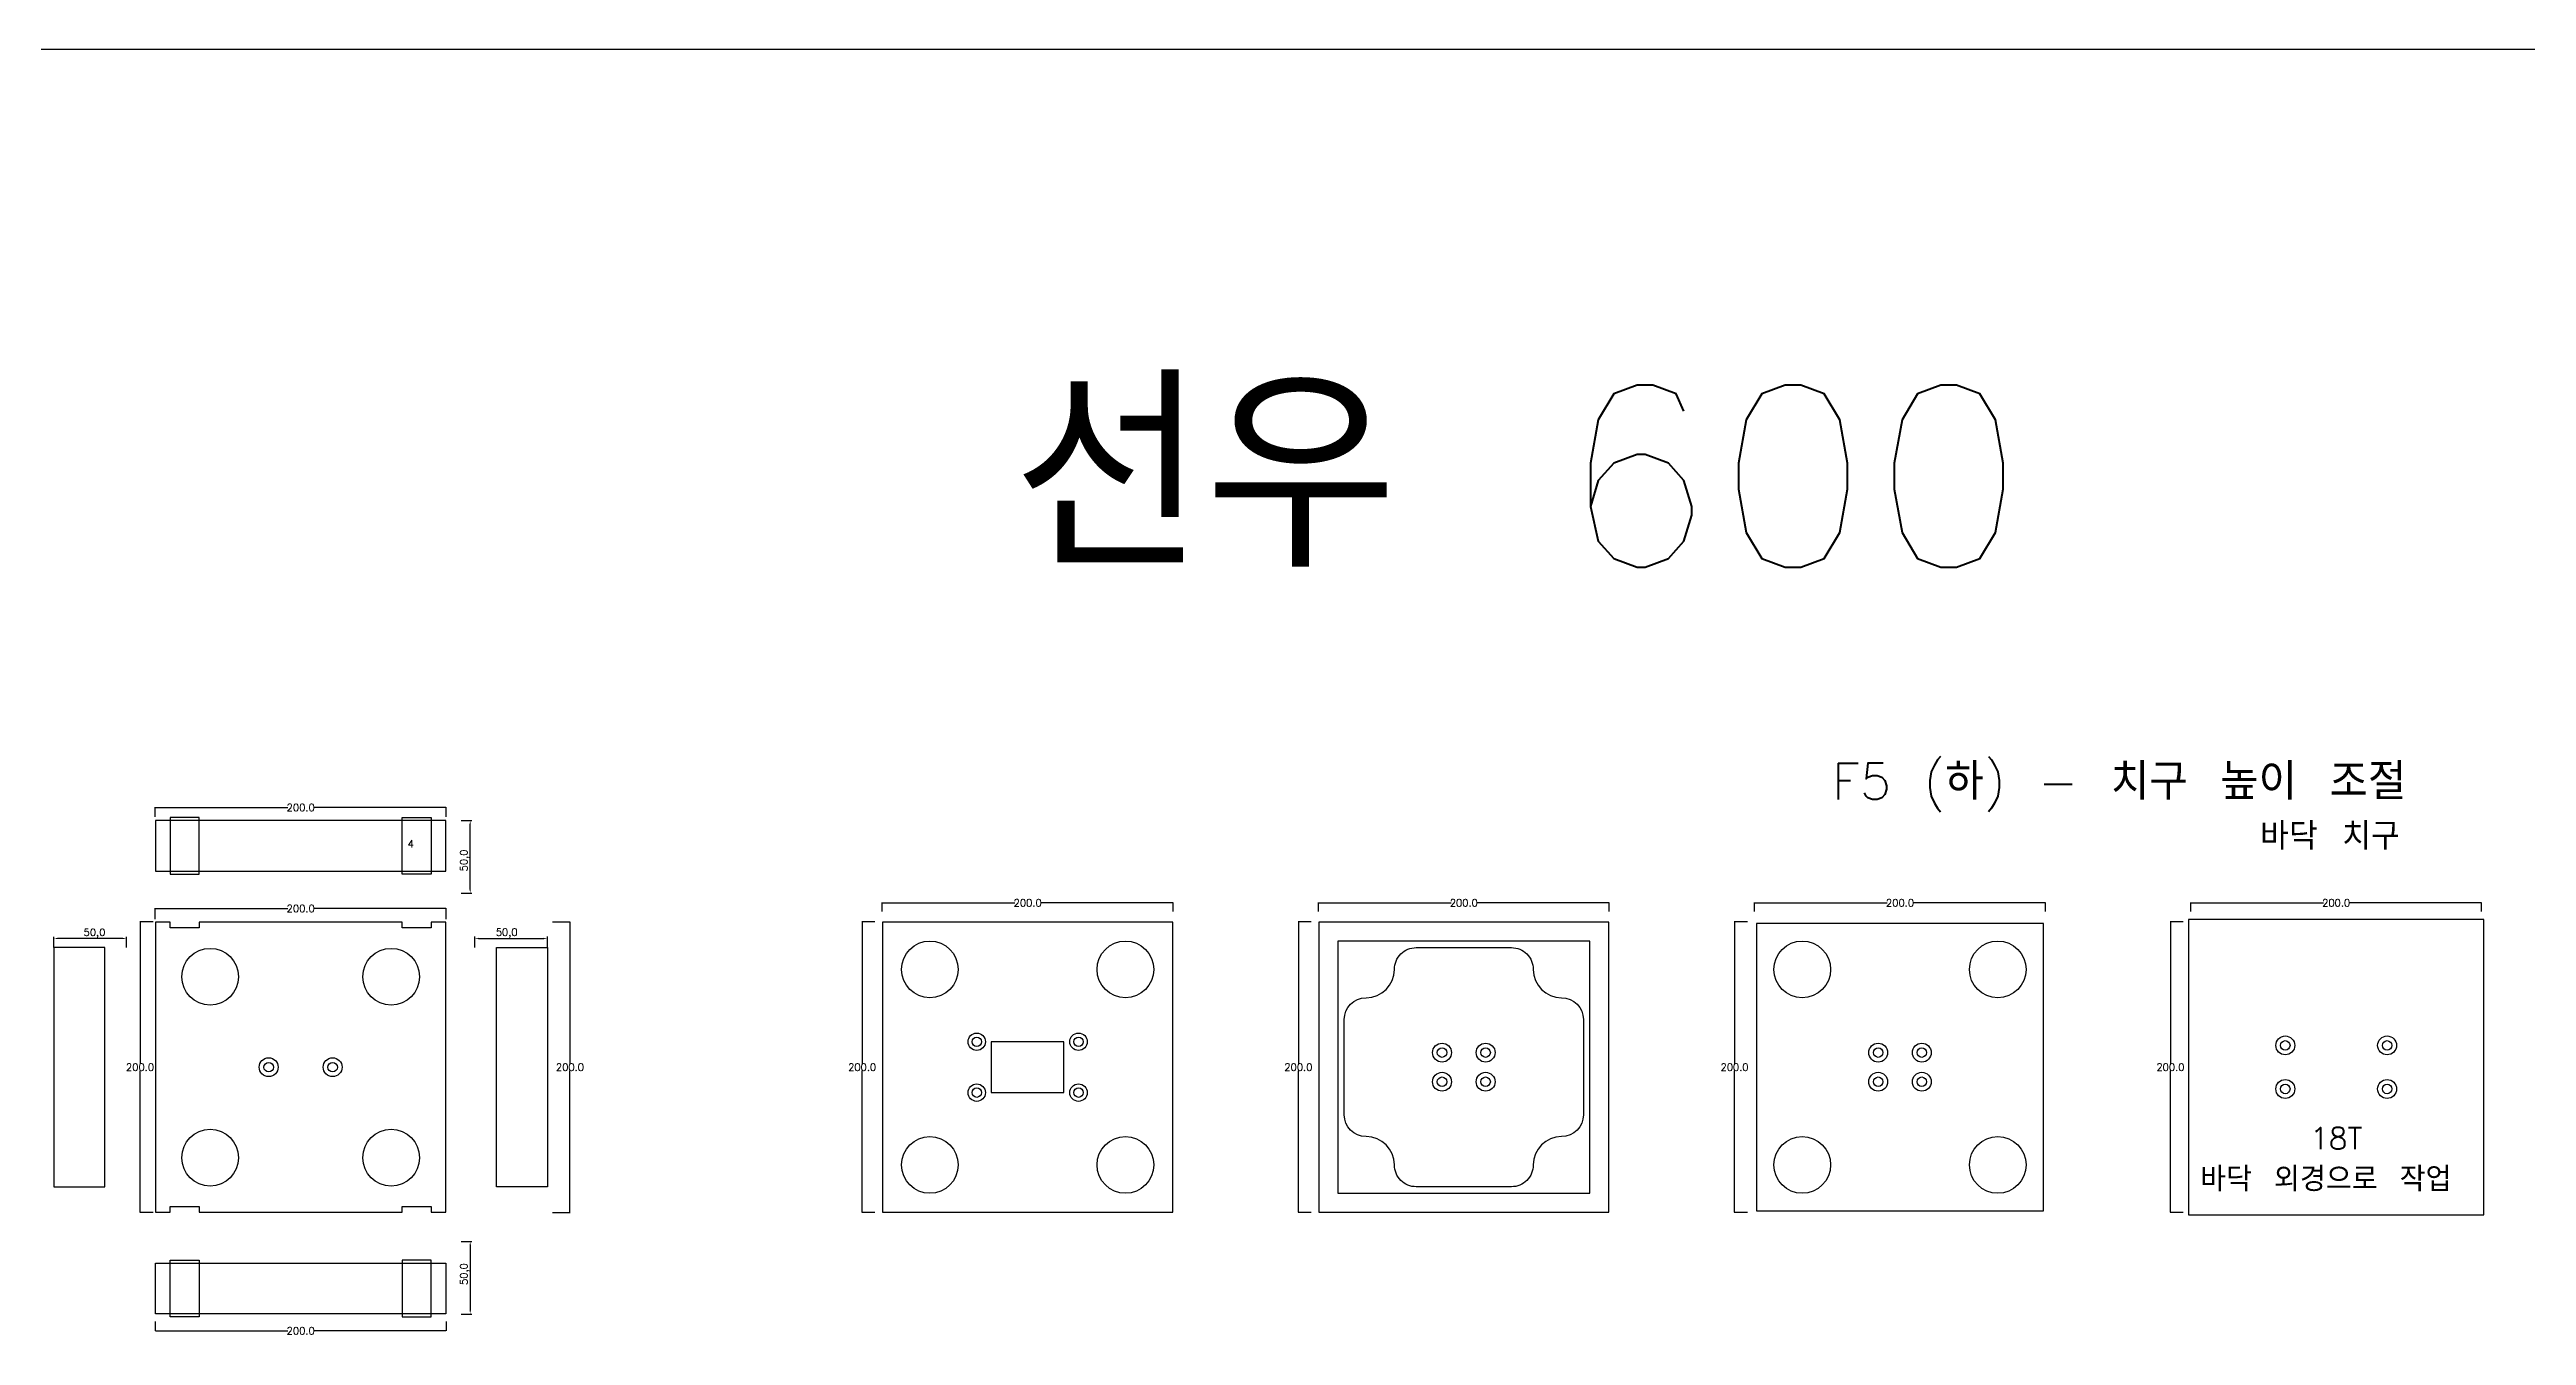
# Model space of a CAD drawing. Header units: millimetres. Extents: x 37110 to 56310, y -3510 to 5490.
# Drawn here: x 50437 to 52141, y 4605 to 5490 of the extents above; entities that cross this region are included whole.
import ezdxf

# ---------------------------------------------------------------- set-up
doc = ezdxf.new("R2010")
doc.units = ezdxf.units.MM
for name, color, linetype in [('TEXT', 3, 'Continuous'), ('볼트 구멍', 7, 'Continuous'), ('치구', 7, 'Continuous'), ('치수', 7, 'Continuous')]:
    doc.layers.add(name, color=color, linetype=linetype)
doc.styles.get("Standard").update_dxf_attribs({"font": 'txt.shx', "bigfont": 'whgtxt.shx'})
doc.dimstyles.new('ISO-25', dxfattribs={"dimtxt": 2.5, "dimasz": 2.5, "dimexe": 1.25, "dimexo": 0.625, "dimtad": 1, "dimtxsty": 'Standard', "dimcen": 2.5, "dimadec": 0, "dimazin": 0, "dimtfac": 1, "dimtmove": 0, "dimatfit": 3, "dimfxl": 0, "dimarcsym": 0})
doc.dimstyles.get("Standard").update_dxf_attribs({"dimtxt": 7, "dimasz": 0.18, "dimexe": 0.18, "dimexo": 0.0625, "dimgap": 0.09, "dimtad": 0, "dimtih": 1, "dimtoh": 1, "dimdec": 1, "dimzin": 0, "dimdsep": 46, "dimtxsty": 'Standard', "dimcen": 0.09, "dimadec": 0, "dimazin": 0, "dimtfac": 1, "dimtdec": 1, "dimtofl": 0, "dimtmove": 0, "dimatfit": 3, "dimfxl": 0, "dimtolj": 1, "dimtzin": 0, "dimarcsym": 0})

# ---------------------------------------------------------------- blocks, each defined once
blk = doc.blocks.new('*D1884')
at = {"layer": 'Defpoints', "color": 0, "linetype": 'Continuous'}
for p in [(51904.9, 4890), (51896, 4690), (51904.9, 4690)]:
    blk.add_point(p, dxfattribs=at)
at = {"layer": '치수', "color": 0, "linetype": 'Continuous', "lineweight": -2}
for p, q in [((51904.8, 4890), (51895.8, 4890)), ((51896, 4889.8), (51896, 4792.6)), ((51896, 4690.2), (51896, 4787.4)), ((51904.8, 4690), (51895.8, 4690))]:
    blk.add_line(p, q, dxfattribs=at)
at = {"layer": '치수', "color": 0, "linetype": 'Continuous'}
for points in [[(51895.9, 4889.8), (51896, 4889.8), (51896, 4890)], [(51895.9, 4690.2), (51896, 4690.2), (51896, 4690)]]:
    blk.add_solid(points, dxfattribs=at)
at = {"layer": '치수', "color": 0, "linetype": 'Continuous', "insert": (51896, 4790), "char_height": 5, "attachment_point": 5}
blk.add_mtext('\\A1;200.0', dxfattribs=at)
blk = doc.blocks.new('*D1975')
at = {"layer": 'Defpoints', "color": 0, "linetype": 'Continuous'}
for p in [(51910, 4897.1), (52110, 4903), (52110, 4897.1)]:
    blk.add_point(p, dxfattribs=at)
at = {"layer": '치수', "color": 0, "linetype": 'Continuous', "lineweight": -2}
for p, q in [((51910, 4897.2), (51910, 4903.2)), ((51910.2, 4903), (52001.2, 4903)), ((52109.8, 4903), (52018.8, 4903)), ((52110, 4897.2), (52110, 4903.2))]:
    blk.add_line(p, q, dxfattribs=at)
at = {"layer": '치수', "color": 0, "linetype": 'Continuous'}
for points in [[(51910.2, 4903), (51910.2, 4903), (51910, 4903)], [(52109.8, 4903), (52109.8, 4903), (52110, 4903)]]:
    blk.add_solid(points, dxfattribs=at)
at = {"layer": '치수', "color": 0, "linetype": 'Continuous', "insert": (52010, 4903), "char_height": 5, "attachment_point": 5}
blk.add_mtext('\\A1;200.0', dxfattribs=at)
blk = doc.blocks.new('*D2367')
at = {"layer": 'Defpoints', "color": 0, "linetype": 'Continuous'}
for p in [(50510, 4962.2), (50710, 4968.6), (50710, 4962.2)]:
    blk.add_point(p, dxfattribs=at)
at = {"layer": '치수', "color": 0, "linetype": 'Continuous', "lineweight": -2}
for p, q in [((50510, 4962.2), (50510, 4968.8)), ((50510.2, 4968.6), (50601.2, 4968.6)), ((50709.8, 4968.6), (50618.8, 4968.6)), ((50710, 4962.2), (50710, 4968.8))]:
    blk.add_line(p, q, dxfattribs=at)
at = {"layer": '치수', "color": 0, "linetype": 'Continuous'}
for points in [[(50510.2, 4968.6), (50510.2, 4968.5), (50510, 4968.6)], [(50709.8, 4968.6), (50709.8, 4968.5), (50710, 4968.6)]]:
    blk.add_solid(points, dxfattribs=at)
at = {"layer": '치수', "color": 0, "linetype": 'Continuous', "insert": (50610, 4968.6), "char_height": 5, "attachment_point": 5}
blk.add_mtext('\\A1;200.0', dxfattribs=at)
blk = doc.blocks.new('*D2371')
at = {"layer": 'Defpoints', "color": 0}
for p in [(50779.7, 4878.6), (50729.7, 4871.8), (50779.7, 4871.8)]:
    blk.add_point(p, dxfattribs=at)
at = {"layer": '치수', "color": 0, "lineweight": -2}
for p, q in [((50729.7, 4872.4), (50729.7, 4879.8)), ((50732.2, 4878.6), (50777.2, 4878.6)), ((50779.7, 4872.4), (50779.7, 4879.8))]:
    blk.add_line(p, q, dxfattribs=at)
at = {"layer": '치수', "color": 0}
for points in [[(50732.2, 4879), (50732.2, 4878.2), (50729.7, 4878.6)], [(50777.2, 4879), (50777.2, 4878.2), (50779.7, 4878.6)]]:
    blk.add_solid(points, dxfattribs=at)
at = {"layer": '치수', "color": 0, "insert": (50751.7, 4882.1), "char_height": 5, "attachment_point": 5}
blk.add_mtext('50,0', dxfattribs=at)
blk = doc.blocks.new('*D2368')
at = {"layer": 'Defpoints', "color": 0, "linetype": 'Continuous'}
for p in [(50510, 4891.8), (50710, 4899.2), (50710, 4891.8)]:
    blk.add_point(p, dxfattribs=at)
at = {"layer": '치수', "color": 0, "linetype": 'Continuous', "lineweight": -2}
for p, q in [((50510, 4891.9), (50510, 4899.4)), ((50510.2, 4899.2), (50601.2, 4899.2)), ((50709.8, 4899.2), (50618.8, 4899.2)), ((50710, 4891.9), (50710, 4899.4))]:
    blk.add_line(p, q, dxfattribs=at)
at = {"layer": '치수', "color": 0, "linetype": 'Continuous'}
for points in [[(50510.2, 4899.3), (50510.2, 4899.2), (50510, 4899.2)], [(50709.8, 4899.3), (50709.8, 4899.2), (50710, 4899.2)]]:
    blk.add_solid(points, dxfattribs=at)
at = {"layer": '치수', "color": 0, "linetype": 'Continuous', "insert": (50610, 4899.2), "char_height": 5, "attachment_point": 5}
blk.add_mtext('\\A1;200.0', dxfattribs=at)
blk = doc.blocks.new('*D2361')
at = {"layer": 'Defpoints', "color": 0, "linetype": 'Continuous'}
for p in [(50783.1, 4890), (50783.1, 4690), (50795.2, 4690)]:
    blk.add_point(p, dxfattribs=at)
at = {"layer": '치수', "color": 0, "linetype": 'Continuous', "lineweight": -2}
for p, q in [((50783.2, 4890), (50795.4, 4890)), ((50795.2, 4889.8), (50795.2, 4792.6)), ((50795.2, 4690.2), (50795.2, 4787.4)), ((50783.2, 4690), (50795.4, 4690))]:
    blk.add_line(p, q, dxfattribs=at)
at = {"layer": '치수', "color": 0, "linetype": 'Continuous'}
for points in [[(50795.2, 4889.8), (50795.2, 4889.8), (50795.2, 4890)], [(50795.2, 4690.2), (50795.2, 4690.2), (50795.2, 4690)]]:
    blk.add_solid(points, dxfattribs=at)
at = {"layer": '치수', "color": 0, "linetype": 'Continuous', "insert": (50795.2, 4790), "char_height": 5, "attachment_point": 5}
blk.add_mtext('\\A1;200.0', dxfattribs=at)
blk = doc.blocks.new('*D2363')
at = {"layer": 'Defpoints', "color": 0, "linetype": 'Continuous'}
for p in [(50508.5, 4890), (50499.5, 4690), (50508.5, 4690)]:
    blk.add_point(p, dxfattribs=at)
at = {"layer": '치수', "color": 0, "linetype": 'Continuous', "lineweight": -2}
for p, q in [((50508.5, 4890), (50499.3, 4890)), ((50499.5, 4889.8), (50499.5, 4792.6)), ((50499.5, 4690.2), (50499.5, 4787.4)), ((50508.5, 4690), (50499.3, 4690))]:
    blk.add_line(p, q, dxfattribs=at)
at = {"layer": '치수', "color": 0, "linetype": 'Continuous'}
for points in [[(50499.4, 4889.8), (50499.5, 4889.8), (50499.5, 4890)], [(50499.4, 4690.2), (50499.5, 4690.2), (50499.5, 4690)]]:
    blk.add_solid(points, dxfattribs=at)
at = {"layer": '치수', "color": 0, "linetype": 'Continuous', "insert": (50499.5, 4790), "char_height": 5, "attachment_point": 5}
blk.add_mtext('\\A1;200.0', dxfattribs=at)
blk = doc.blocks.new('*D2369')
at = {"layer": 'Defpoints', "color": 0}
for p in [(50440.2, 4878.5), (50440.2, 4871.8), (50490.2, 4871.7)]:
    blk.add_point(p, dxfattribs=at)
at = {"layer": '치수', "color": 0, "lineweight": -2}
for p, q in [((50440.2, 4872.4), (50440.2, 4879.7)), ((50487.7, 4878.5), (50442.7, 4878.5)), ((50490.2, 4872.3), (50490.2, 4879.7))]:
    blk.add_line(p, q, dxfattribs=at)
at = {"layer": '치수', "color": 0}
for points in [[(50442.7, 4878.9), (50442.7, 4878.1), (50440.2, 4878.5)], [(50487.7, 4878.9), (50487.7, 4878.1), (50490.2, 4878.5)]]:
    blk.add_solid(points, dxfattribs=at)
at = {"layer": '치수', "color": 0, "insert": (50468.2, 4882), "char_height": 5, "attachment_point": 5}
blk.add_mtext('50,0', dxfattribs=at)
blk = doc.blocks.new('*D2370')
at = {"layer": 'Defpoints', "color": 0}
for p in [(50719.7, 4959.7), (50726.6, 4959.7), (50719.7, 4909.7)]:
    blk.add_point(p, dxfattribs=at)
at = {"layer": '치수', "color": 0, "lineweight": -2}
for p, q in [((50720.3, 4959.7), (50727.8, 4959.7)), ((50726.6, 4912.2), (50726.6, 4957.2)), ((50720.3, 4909.7), (50727.8, 4909.7))]:
    blk.add_line(p, q, dxfattribs=at)
at = {"layer": '치수', "color": 0}
for points in [[(50726.2, 4957.2), (50727, 4957.2), (50726.6, 4959.7)], [(50726.2, 4912.2), (50727, 4912.2), (50726.6, 4909.7)]]:
    blk.add_solid(points, dxfattribs=at)
at = {"layer": '치수', "color": 0, "insert": (50723, 4932.2), "char_height": 5, "attachment_point": 5, "rotation": 90}
blk.add_mtext('50,0', dxfattribs=at)
blk = doc.blocks.new('*D2365')
at = {"layer": 'Defpoints', "color": 0, "linetype": 'Continuous'}
for p in [(50510, 4615.1), (50710, 4615.1), (50710, 4608.7)]:
    blk.add_point(p, dxfattribs=at)
at = {"layer": '치수', "color": 0, "linetype": 'Continuous', "lineweight": -2}
for p, q in [((50510, 4615.1), (50510, 4608.6)), ((50510.2, 4608.7), (50601.2, 4608.7)), ((50709.8, 4608.7), (50618.8, 4608.7)), ((50710, 4615.1), (50710, 4608.6))]:
    blk.add_line(p, q, dxfattribs=at)
at = {"layer": '치수', "color": 0, "linetype": 'Continuous'}
for points in [[(50510.2, 4608.8), (50510.2, 4608.7), (50510, 4608.7)], [(50709.8, 4608.8), (50709.8, 4608.7), (50710, 4608.7)]]:
    blk.add_solid(points, dxfattribs=at)
at = {"layer": '치수', "color": 0, "linetype": 'Continuous', "insert": (50610, 4608.7), "char_height": 5, "attachment_point": 5}
blk.add_mtext('\\A1;200.0', dxfattribs=at)
blk = doc.blocks.new('*D2366')
at = {"layer": 'Defpoints', "color": 0}
for p in [(50719.7, 4670.2), (50719.7, 4620.2), (50726.6, 4620.2)]:
    blk.add_point(p, dxfattribs=at)
at = {"layer": '치수', "color": 0, "lineweight": -2}
for p, q in [((50720.3, 4670.2), (50727.8, 4670.2)), ((50726.6, 4667.7), (50726.6, 4622.7)), ((50720.3, 4620.2), (50727.8, 4620.2))]:
    blk.add_line(p, q, dxfattribs=at)
at = {"layer": '치수', "color": 0}
for points in [[(50726.2, 4667.7), (50727, 4667.7), (50726.6, 4670.2)], [(50726.2, 4622.7), (50727, 4622.7), (50726.6, 4620.2)]]:
    blk.add_solid(points, dxfattribs=at)
at = {"layer": '치수', "color": 0, "insert": (50723, 4647.7), "char_height": 5, "attachment_point": 5, "rotation": 90}
blk.add_mtext('50,0', dxfattribs=at)
blk = doc.blocks.new('*D2376')
at = {"layer": 'Defpoints', "color": 0, "linetype": 'Continuous'}
for p in [(51310, 4897.1), (51510, 4903), (51510, 4897.1)]:
    blk.add_point(p, dxfattribs=at)
at = {"layer": '치수', "color": 0, "linetype": 'Continuous', "lineweight": -2}
for p, q in [((51310, 4897.2), (51310, 4903.2)), ((51310.2, 4903), (51401.2, 4903)), ((51509.8, 4903), (51418.8, 4903)), ((51510, 4897.2), (51510, 4903.2))]:
    blk.add_line(p, q, dxfattribs=at)
at = {"layer": '치수', "color": 0, "linetype": 'Continuous'}
for points in [[(51310.2, 4903), (51310.2, 4903), (51310, 4903)], [(51509.8, 4903), (51509.8, 4903), (51510, 4903)]]:
    blk.add_solid(points, dxfattribs=at)
at = {"layer": '치수', "color": 0, "linetype": 'Continuous', "insert": (51410, 4903), "char_height": 5, "attachment_point": 5}
blk.add_mtext('\\A1;200.0', dxfattribs=at)
blk = doc.blocks.new('*D2372')
at = {"layer": 'Defpoints', "color": 0, "linetype": 'Continuous'}
for p in [(51305.1, 4890), (51296.2, 4690), (51305.1, 4690)]:
    blk.add_point(p, dxfattribs=at)
at = {"layer": '치수', "color": 0, "linetype": 'Continuous', "lineweight": -2}
for p, q in [((51305, 4890), (51296, 4890)), ((51296.2, 4889.8), (51296.2, 4792.6)), ((51296.2, 4690.2), (51296.2, 4787.4)), ((51305, 4690), (51296, 4690))]:
    blk.add_line(p, q, dxfattribs=at)
at = {"layer": '치수', "color": 0, "linetype": 'Continuous'}
for points in [[(51296.2, 4889.8), (51296.2, 4889.8), (51296.2, 4890)], [(51296.2, 4690.2), (51296.2, 4690.2), (51296.2, 4690)]]:
    blk.add_solid(points, dxfattribs=at)
at = {"layer": '치수', "color": 0, "linetype": 'Continuous', "insert": (51296.2, 4790), "char_height": 5, "attachment_point": 5}
blk.add_mtext('\\A1;200.0', dxfattribs=at)
blk = doc.blocks.new('*D2362')
at = {"layer": 'Defpoints', "color": 0, "linetype": 'Continuous'}
for p in [(51005.1, 4890), (50996.2, 4690), (51005.1, 4690)]:
    blk.add_point(p, dxfattribs=at)
at = {"layer": '치수', "color": 0, "linetype": 'Continuous', "lineweight": -2}
for p, q in [((51005, 4890), (50996, 4890)), ((50996.2, 4889.8), (50996.2, 4792.6)), ((50996.2, 4690.2), (50996.2, 4787.4)), ((51005, 4690), (50996, 4690))]:
    blk.add_line(p, q, dxfattribs=at)
at = {"layer": '치수', "color": 0, "linetype": 'Continuous'}
for points in [[(50996.2, 4889.8), (50996.2, 4889.8), (50996.2, 4890)], [(50996.2, 4690.2), (50996.2, 4690.2), (50996.2, 4690)]]:
    blk.add_solid(points, dxfattribs=at)
at = {"layer": '치수', "color": 0, "linetype": 'Continuous', "insert": (50996.2, 4790), "char_height": 5, "attachment_point": 5}
blk.add_mtext('\\A1;200.0', dxfattribs=at)
blk = doc.blocks.new('*D2360')
at = {"layer": 'Defpoints', "color": 0, "linetype": 'Continuous'}
for p in [(51010, 4897.1), (51210, 4903), (51210, 4897.1)]:
    blk.add_point(p, dxfattribs=at)
at = {"layer": '치수', "color": 0, "linetype": 'Continuous', "lineweight": -2}
for p, q in [((51010, 4897.2), (51010, 4903.2)), ((51010.2, 4903), (51101.2, 4903)), ((51209.8, 4903), (51118.8, 4903)), ((51210, 4897.2), (51210, 4903.2))]:
    blk.add_line(p, q, dxfattribs=at)
at = {"layer": '치수', "color": 0, "linetype": 'Continuous'}
for points in [[(51010.2, 4903), (51010.2, 4903), (51010, 4903)], [(51209.8, 4903), (51209.8, 4903), (51210, 4903)]]:
    blk.add_solid(points, dxfattribs=at)
at = {"layer": '치수', "color": 0, "linetype": 'Continuous', "insert": (51110, 4903), "char_height": 5, "attachment_point": 5}
blk.add_mtext('\\A1;200.0', dxfattribs=at)
blk = doc.blocks.new('*D2375')
at = {"layer": 'Defpoints', "color": 0, "linetype": 'Continuous'}
for p in [(51610, 4897.1), (51810, 4903), (51810, 4897.1)]:
    blk.add_point(p, dxfattribs=at)
at = {"layer": '치수', "color": 0, "linetype": 'Continuous', "lineweight": -2}
for p, q in [((51610, 4897.2), (51610, 4903.2)), ((51610.2, 4903), (51701.2, 4903)), ((51809.8, 4903), (51718.8, 4903)), ((51810, 4897.2), (51810, 4903.2))]:
    blk.add_line(p, q, dxfattribs=at)
at = {"layer": '치수', "color": 0, "linetype": 'Continuous'}
for points in [[(51610.2, 4903), (51610.2, 4903), (51610, 4903)], [(51809.8, 4903), (51809.8, 4903), (51810, 4903)]]:
    blk.add_solid(points, dxfattribs=at)
at = {"layer": '치수', "color": 0, "linetype": 'Continuous', "insert": (51710, 4903), "char_height": 5, "attachment_point": 5}
blk.add_mtext('\\A1;200.0', dxfattribs=at)
blk = doc.blocks.new('*D2373')
at = {"layer": 'Defpoints', "color": 0, "linetype": 'Continuous'}
for p in [(51605.1, 4890), (51596.2, 4690), (51605.1, 4690)]:
    blk.add_point(p, dxfattribs=at)
at = {"layer": '치수', "color": 0, "linetype": 'Continuous', "lineweight": -2}
for p, q in [((51605, 4890), (51596, 4890)), ((51596.2, 4889.8), (51596.2, 4792.6)), ((51596.2, 4690.2), (51596.2, 4787.4)), ((51605, 4690), (51596, 4690))]:
    blk.add_line(p, q, dxfattribs=at)
at = {"layer": '치수', "color": 0, "linetype": 'Continuous'}
for points in [[(51596.2, 4889.8), (51596.2, 4889.8), (51596.2, 4890)], [(51596.2, 4690.2), (51596.2, 4690.2), (51596.2, 4690)]]:
    blk.add_solid(points, dxfattribs=at)
at = {"layer": '치수', "color": 0, "linetype": 'Continuous', "insert": (51596.2, 4790), "char_height": 5, "attachment_point": 5}
blk.add_mtext('\\A1;200.0', dxfattribs=at)

msp = doc.modelspace()

# ---------------------------------------------------------------- linework, layer by layer
at = {"color": 6}
msp.add_line((56310, 5490), (37110, 5490), dxfattribs=at)
at = {"layer": '볼트 구멍', "color": 3}
msp.add_lwpolyline([(51135, 4772.5), (51135, 4807.5), (51085, 4807.5), (51085, 4772.5)], close=True, dxfattribs=at)
at = {"layer": '볼트 구멍', "color": 6}
for centre, radius in [((51075, 4807.5), 6), ((51145, 4807.5), 6), ((51395, 4800), 6.5), ((51425, 4800), 6.5), ((51695, 4800), 6.5), ((51725, 4800), 6.5), ((51975, 4805), 6.5), ((52045, 4805), 6.5), ((51075, 4772.5), 6), ((51145, 4772.5), 6), ((51395, 4780), 6.5), ((51425, 4780), 6.5), ((51695, 4780), 6.5), ((51725, 4780), 6.5), ((51975, 4775), 6.5), ((52045, 4775), 6.5)]:
    msp.add_circle(centre, radius, dxfattribs=at)
at = {"layer": '볼트 구멍', "color": 3}
for centre in [(51075, 4807.5), (51145, 4807.5), (51975, 4805), (52045, 4805), (50588, 4790), (50632, 4790), (51395, 4800), (51425, 4800), (51695, 4800), (51725, 4800), (51075, 4772.5), (51145, 4772.5), (51395, 4780), (51425, 4780), (51695, 4780), (51725, 4780), (51975, 4775), (52045, 4775)]:
    msp.add_circle(centre, 3.25, dxfattribs=at)
at = {"layer": '볼트 구멍', "color": 2}
for centre in [(50588, 4790), (50632, 4790)]:
    msp.add_circle(centre, 6.5, dxfattribs=at)
at = {"layer": '치구'}
for points in [[(50510.25, 4924.75), (50709.75, 4924.75), (50709.75, 4959.75), (50510.25, 4959.75)], [(50510.25, 4690.25), (50520.25, 4690.25), (50520.25, 4694.25), (50540.25, 4694.25), (50540.25, 4690.25), (50679.75, 4690.25), (50679.75, 4694.25), (50699.75, 4694.25), (50699.75, 4690.25), (50709.75, 4690.25), (50709.75, 4889.75), (50699.75, 4889.75), (50699.75, 4885.75), (50679.75, 4885.75), (50679.75, 4889.75), (50540.25, 4889.75), (50540.25, 4885.75), (50520.25, 4885.75), (50520.25, 4889.75), (50510.25, 4889.75)], [(51010.25, 4889.75), (51010.25, 4690.25), (51209.75, 4690.25), (51209.75, 4889.75)], [(51310.25, 4889.75), (51310.25, 4690.25), (51509.75, 4690.25), (51509.75, 4889.75)], [(51908.5, 4891.5), (51908.5, 4688.5), (52111.5, 4688.5), (52111.5, 4891.5)], [(50475.25, 4872.35), (50440.25, 4872.35), (50440.25, 4707.65), (50475.25, 4707.65)], [(50744.75, 4872.35), (50779.75, 4872.35), (50779.75, 4707.65), (50744.75, 4707.65)], [(51323.25, 4876.75), (51323.25, 4703.25), (51496.75, 4703.25), (51496.75, 4876.75)], [(51611.25, 4888.75), (51611.25, 4691.25), (51808.75, 4691.25), (51808.75, 4888.75)], [(50510.25, 4655.25), (50709.75, 4655.25), (50709.75, 4620.25), (50510.25, 4620.25)]]:
    msp.add_lwpolyline(points, close=True, dxfattribs=at)
at = {"layer": '치구', "color": 1}
for points in [[(50520.25, 4922.75), (50540.25, 4922.75), (50540.25, 4961.747), (50520.25, 4961.747)], [(50699.75, 4922.75), (50679.75, 4922.75), (50679.75, 4961.747), (50699.75, 4961.747)], [(50520.25, 4657.25), (50540.25, 4657.25), (50540.25, 4618.253), (50520.25, 4618.253)], [(50699.75, 4657.25), (50679.75, 4657.25), (50679.75, 4618.253), (50699.75, 4618.253)]]:
    msp.add_lwpolyline(points, close=True, dxfattribs=at)
at = {"layer": '치구'}
msp.add_lwpolyline([(51377.25, 4872.25), (51442.75, 4872.25, -0.41421365), (51457.75, 4857.25, 0.41421347), (51477.25, 4837.75, -0.41421338), (51492.25, 4822.75), (51492.25, 4757.25, -0.41421338), (51477.25, 4742.25, 0.41421347), (51457.75, 4722.75, -0.41421365), (51442.75, 4707.75), (51377.25, 4707.75, -0.41421365), (51362.25, 4722.75, 0.41421347), (51342.75, 4742.25, -0.41421338), (51327.75, 4757.25), (51327.75, 4822.75, -0.41421338), (51342.75, 4837.75, 0.41421347), (51362.25, 4857.25, -0.41421365)], format="xyb", close=True, dxfattribs=at)
for centre in [(51042.75, 4857.25), (51177.25, 4857.25), (51642.75, 4857.25), (51777.25, 4857.25), (50547.75, 4852.25), (50672.25, 4852.25), (50547.75, 4727.75), (50672.25, 4727.75), (51042.75, 4722.75), (51177.25, 4722.75), (51642.75, 4722.75), (51777.25, 4722.75)]:
    msp.add_circle(centre, 19.5, dxfattribs=at)

# ---------------------------------------------------------------- texts
at = {"layer": 'TEXT', "linetype": 'Continuous'}
for s, height, p in [('선우 600', 125, (51099.758, 5134.02)), ('F5 (하) - 치구 높이 조절', 25, (51663.12, 4974.026)), ('바닥 치구', 18.75, (51957.675, 4939.615)), ('바닥 외경으로 작업', 16.875, (51916.414, 4704.55))]:
    msp.add_text(s, height=height, dxfattribs=at).set_placement(p)
at = {"layer": 'TEXT', "color": 1}
for s, height, p in [('4', 5, (50683.562, 4941.052)), ('18T', 15, (51992.038, 4733.55))]:
    msp.add_text(s, height=height, dxfattribs=at).set_placement(p)

# ---------------------------------------------------------------- dimensions: what is measured, and where the dimension line sits
at = {"layer": '치수', "color": 4, "linetype": 'Continuous'}
for base, p1, p2, picture, middle in [((50710, 4968.572), (50510, 4962.175), (50710, 4962.175), '*D2367', (50610, 4968.572)), ((50710, 4608.739), (50510, 4615.137), (50710, 4615.137), '*D2365', (50610, 4608.739))]:
    dim = msp.add_linear_dim(base=base, p1=p1, p2=p2, dimstyle='Standard', override={"dimtxt": 5}, dxfattribs=at)
    dim.commit()
    dim.dimension.update_dxf_attribs({"geometry": picture, "text_midpoint": middle, "dimtype": 160})
at = {"layer": '치수', "color": 4}
for base, p1, p2, angle, picture, middle in [((50726.577, 4959.75), (50719.68, 4909.75), (50719.68, 4959.75), 90, '*D2370', (50726.577, 4932.25)), ((50440.25, 4878.477), (50490.25, 4871.7), (50440.25, 4871.8), 180, '*D2369', (50468.25, 4878.477)), ((50726.577, 4620.25), (50719.68, 4670.25), (50719.68, 4620.25), 270, '*D2366', (50726.577, 4647.75))]:
    dim = msp.add_linear_dim(base=base, p1=p1, p2=p2, angle=angle, dimstyle='ISO-25', override={"dimtxt": 5, "dimdec": 1, "dimzin": 0, "dimtdec": 1}, dxfattribs=at)
    dim.commit()
    dim.dimension.update_dxf_attribs({"geometry": picture, "text_midpoint": middle, "dimtype": 160})
at = {"layer": '치수', "color": 4, "linetype": 'Continuous'}
for base, p1, p2, picture, middle in [((50499.47, 4690), (50508.54, 4890), (50508.54, 4690), '*D2363', (50499.47, 4790)), ((50795.218, 4690), (50783.148, 4890), (50783.148, 4690), '*D2361', (50795.218, 4790)), ((50996.204, 4690), (51005.109, 4890), (51005.109, 4690), '*D2362', (50996.204, 4790)), ((51296.204, 4690), (51305.109, 4890), (51305.109, 4690), '*D2372', (51296.204, 4790)), ((51596.204, 4690), (51605.109, 4890), (51605.109, 4690), '*D2373', (51596.204, 4790)), ((51895.954, 4690), (51904.859, 4890), (51904.859, 4690), '*D1884', (51895.954, 4790))]:
    dim = msp.add_linear_dim(base=base, p1=p1, p2=p2, angle=90, dimstyle='Standard', override={"dimtxt": 5}, dxfattribs=at)
    dim.commit()
    dim.dimension.update_dxf_attribs({"geometry": picture, "text_midpoint": middle})
for base, p1, p2, picture, middle in [((50710, 4899.222), (50510, 4891.825), (50710, 4891.825), '*D2368', (50610, 4899.222)), ((51210, 4902.99), (51010, 4897.107), (51210, 4897.107), '*D2360', (51110, 4902.99)), ((51510, 4902.99), (51310, 4897.107), (51510, 4897.107), '*D2376', (51410, 4902.99)), ((51810, 4902.99), (51610, 4897.107), (51810, 4897.107), '*D2375', (51710, 4902.99)), ((52110, 4902.99), (51910, 4897.107), (52110, 4897.107), '*D1975', (52010, 4902.99))]:
    dim = msp.add_linear_dim(base=base, p1=p1, p2=p2, dimstyle='Standard', override={"dimtxt": 5}, dxfattribs=at)
    dim.commit()
    dim.dimension.update_dxf_attribs({"geometry": picture, "text_midpoint": middle})
at = {"layer": '치수', "color": 4}
dim = msp.add_linear_dim(base=(50779.75, 4878.577), p1=(50729.75, 4871.8), p2=(50779.75, 4871.8), dimstyle='ISO-25', override={"dimtxt": 5, "dimdec": 1, "dimzin": 0, "dimtdec": 1}, dxfattribs=at)
dim.commit()
dim.dimension.update_dxf_attribs({"geometry": '*D2371', "text_midpoint": (50751.75, 4878.577), "dimtype": 160})

doc.saveas('drawing.dxf')
